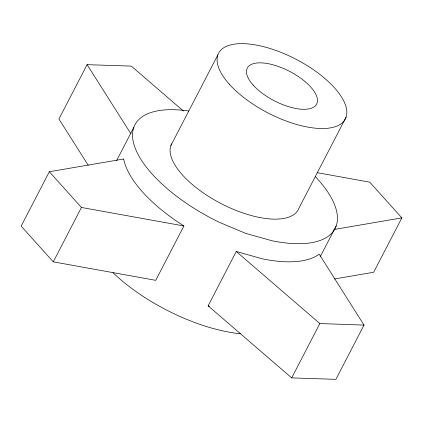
<?xml version="1.0" encoding="UTF-8"?>
<svg xmlns="http://www.w3.org/2000/svg" width="423" height="423" viewBox="0 0 423 423"><rect width="100%" height="100%" fill="white"/><g stroke="black" fill="none" stroke-linecap="round" stroke-linejoin="round"><path stroke-width="0.63" d="M208.116 305.834L236.267 251.495L262.297 258.797A112.708 47.81 27.4 0 0 319.18 254.149L364.007 325.086L335.899 379.336L291.69 377.898L208.116 305.834A112.708 47.81 27.4 0 0 209.406 306.284M291.69 377.898L319.846 323.558L364.007 325.086M183.355 110.979L131.31 66.104L87.101 64.666L58.919 119.037L88.259 165.308M123.696 159L49.332 171.749L21.15 226.12L53.266 261.837L155.733 280.338L183.915 225.967A112.708 47.81 27.4 0 1 123.685 158.99M53.266 261.837L81.449 207.466L49.332 171.749M116.521 160.756L133.79 127.434M170.897 145.496L217.866 54.879M346.046 117.277L299.077 207.894A71.381 30.282 27.4 0 1 222.91 204.526A71.381 30.282 27.4 0 1 171.622 143.82M320.423 256.354L336.179 225.956M317.202 172.684L369.734 182.165L401.85 217.882L373.668 272.253L334.223 279.016M333.953 229.525L401.85 217.882M81.449 207.466L183.915 225.967M236.267 251.495L319.846 323.558M87.101 64.666L130.934 133.8M315.399 176.708A112.708 47.81 27.4 0 1 271.698 240.682L245.673 233.385L218.955 222.144A112.708 47.81 27.4 0 1 133.768 143.799A112.708 47.81 27.4 0 1 188.753 111.011M240.803 333.789A112.708 47.81 27.4 0 1 112.983 272.703M229.462 84.373A71.381 30.282 27.4 0 0 341.234 123.664A71.381 30.282 27.4 0 0 275.177 50.2A71.381 30.282 27.4 0 0 229.462 84.373M253.224 85.145A39.075 16.576 27.4 0 0 314.405 106.649A39.075 16.576 27.4 0 0 278.244 66.437A39.075 16.576 27.4 0 0 253.224 85.145"/></g></svg>
